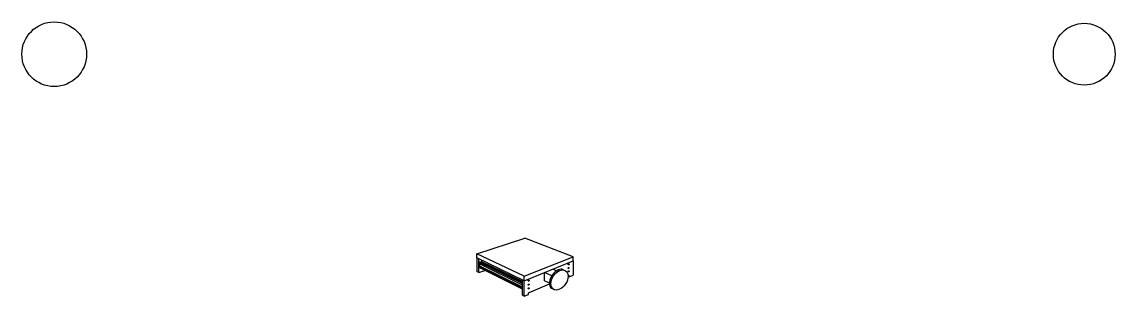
# Model space of a CAD drawing. Header units: inches. Extents: x -74 to 175, y 4 to 66.
import ezdxf

# ---------------------------------------------------------------- set-up
doc = ezdxf.new("R2010")
doc.units = ezdxf.units.IN
doc.header["$MEASUREMENT"] = 0

msp = doc.modelspace()

# ---------------------------------------------------------------- linework, layer by layer
for p, q in [((29.79, 13.35), (40.73, 16.94)), ((51.72, 12.65), (40.73, 16.94)), ((40.6, 8.24), (29.79, 13.35)), ((29.79, 12.45), (29.79, 13.35)), ((40.6, 7.24), (29.79, 12.45)), ((40.6, 7.24), (29.79, 12.45)), ((29.79, 12.45), (29.79, 9.3)), ((40.6, 8.24), (51.72, 12.65)), ((51.72, 11.74), (51.72, 12.65)), ((30.24, 9.08), (30.24, 12.23)), ((30.39, 11.39), (30.47, 11.51)), ((40.16, 6.61), (30.39, 11.39)), ((30.39, 11.08), (30.39, 11.39)), ((40.16, 6.26), (30.39, 11.08)), ((30.39, 10.52), (30.5, 10.56)), ((40.16, 5.64), (30.39, 10.52)), ((30.39, 10.21), (30.39, 10.52)), ((40.16, 5.3), (30.39, 10.21)), ((30.47, 10.15), (30.39, 10.21)), ((40.16, 6.78), (30.47, 11.51)), ((40.16, 5.29), (30.47, 10.15)), ((30.5, 10.56), (30.5, 11.03)), ((40.16, 5.75), (30.5, 10.56)), ((30.61, 11.44), (30.96, 11.56)), ((30.95, 11.55), (30.95, 11.89)), ((40.16, 7.09), (30.96, 11.56)), ((40.6, 7.24), (51.72, 11.74)), ((40.6, 7.24), (51.72, 11.74)), ((51.72, 11.74), (51.72, 8.54)), ((30.24, 9.08), (29.79, 9.3)), ((30.24, 9.08), (31.62, 9.58)), ((40.6, 7.24), (40.6, 8.24)), ((45.19, 7.18), (45.19, 9.1)), ((46.86, 8.35), (45.19, 9.1)), ((47.88, 9.46), (47.02, 9.83)), ((49.24, 9.84), (49.81, 9.6)), ((50.55, 8.39), (50.81, 8.5)), ((50.81, 8.14), (50.56, 8.25)), ((50.81, 8.15), (51.72, 8.54)), ((50.81, 8.14), (50.81, 8.5)), ((40.16, 3.98), (40.16, 7.45)), ((40.6, 3.74), (40.6, 7.24)), ((41.52, 4.51), (46.3, 6.57)), ((46.3, 6.67), (45.19, 7.18)), ((46.78, 5.53), (47.37, 5.25)), ((40.6, 3.74), (40.16, 3.98)), ((40.6, 3.74), (41.52, 4.14)), ((41.52, 4.14), (41.52, 4.51))]:
    msp.add_line(p, q)
for centre, radius in [((-66.24, 58.72), 7.35), ((167.86, 58.72), 7.02)]:
    msp.add_circle(centre, radius)
msp.add_ellipse((48.16, 7.62), major_axis=(-1.38, -2.09), ratio=0.593858, start_param=-2.92318, end_param=0)
for centre, major_axis, ratio in [((48.61, 7.41), (-1.38, -2.09), 0.660562), ((50.65, 10.95), (0.115, 0.047), 0.929101), ((50.65, 10.14), (0.115, 0.048), 0.727541), ((50.65, 9.35), (0.115, 0.048), 0.924624), ((41.57, 7.25), (0.115, 0.047), 0.996092), ((41.57, 6.37), (0.115, 0.048), 0.845544), ((41.57, 5.53), (0.115, 0.049), 0.992396)]:
    msp.add_ellipse(centre, major_axis=major_axis, ratio=ratio)

doc.saveas('drawing.dxf')
